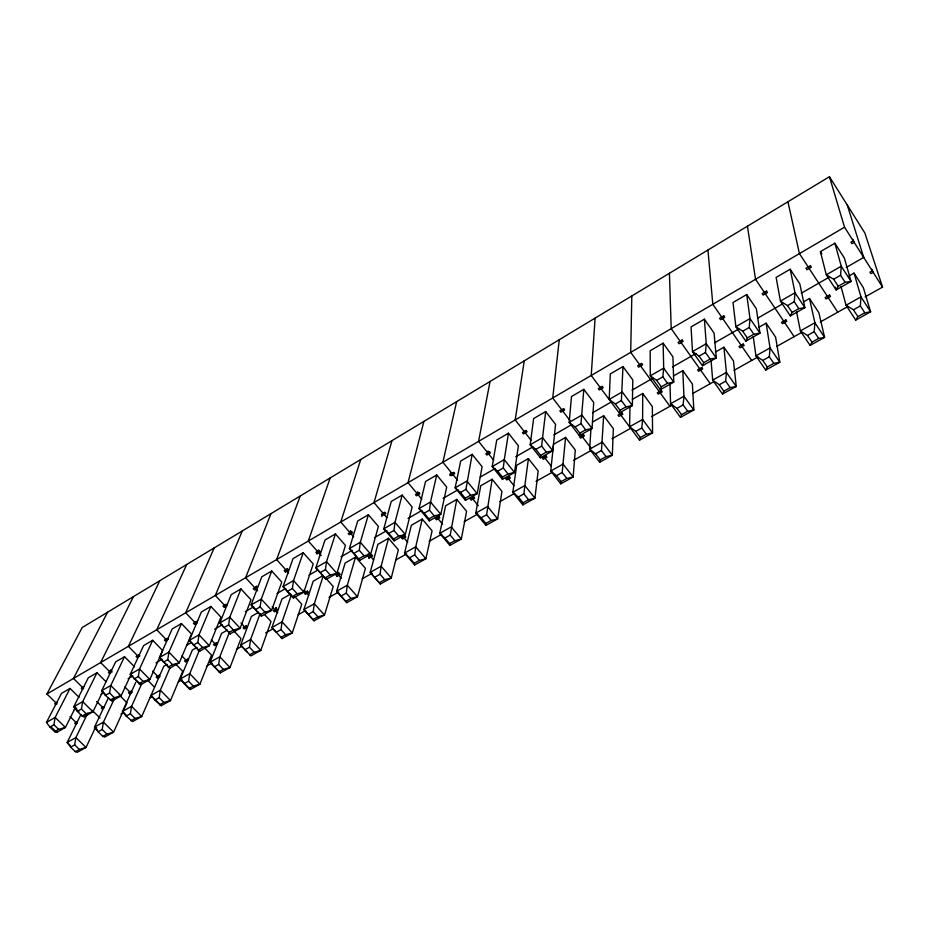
<?xml version="1.0" encoding="UTF-8"?>
<svg xmlns="http://www.w3.org/2000/svg" width="929" height="929" viewBox="0 0 929 929"><rect width="100%" height="100%" fill="white"/><g stroke="black" fill="none" stroke-linecap="round" stroke-linejoin="round"><path stroke-width="1.39" d="M642.717 393.478L642.613 419.467L641.765 428.037L646.352 434.226L652.553 432.891L652.367 406.612L642.717 393.478L632.382 399.365M502.438 479.352L502.45 477.1L497.712 471.189L492.196 466.567L496.725 440.044L508.465 433.216L518.382 445.815L514.503 472.501L502.438 479.352L492.196 466.567L504.273 459.634L508.465 433.216M640.638 366.003L640.65 364.331M595.106 318.101L591.216 375.467L639.535 440.125L640.336 437.571L635.738 431.404L629.583 426.771L629.978 406.472M631.813 295.956L630.698 352.358L669.948 406.287M622.987 366.56L621.362 400.538L626.041 406.844L632.37 405.59L632.788 379.915L622.987 366.56L610.318 373.922L609.192 399.412L615.335 403.987L620.015 410.27L619.329 412.999L632.37 405.59L622.244 391.922L609.192 399.412M620.897 415.286L620.955 413.544M603.653 415.727L601.458 450.553L606.068 456.627L612.327 455.233L613.337 428.606L603.653 415.727L592.574 422.045M601.191 388.845L601.284 387.138M522.876 504.888L523.004 502.798L518.347 496.992L512.796 492.324L516.698 465.278L528.415 458.601L538.17 470.98L534.918 498.199L522.876 504.888L512.796 492.324L524.862 485.553L528.415 458.601M590.983 428.315L589.648 449.195L599.646 462.27L612.327 455.233L602.34 442.065L589.648 449.195L595.594 453.828L600.215 459.878L599.646 462.27M854.018 273.103L863.355 287.676L870.601 311.83L864.794 312.806L860.347 305.92L860.986 296.885L854.018 273.103L849.211 275.843M582.529 437.036L582.657 435.26M835.392 287.154L836.112 289.929L838.202 286.248L833.661 279.246L826.287 274.81L841.256 266.205L851.069 281.441L845.123 282.311L840.582 275.286L841.256 266.205L834.869 243.224L820.412 251.631L826.287 274.81L836.112 289.929L851.069 281.441L844.38 258.065L834.869 243.224M583.842 389.344L580.973 423.612L585.676 429.79L592.052 428.478L593.689 402.443L583.842 389.344L571.498 396.52L569.175 422.381L579.348 435.689L592.052 428.478L581.891 415.089L569.175 422.381L575.097 426.98L579.801 433.123L579.348 435.689M809.484 298.476L818.89 312.736L824.58 337.378L818.681 338.435L814.187 331.699L814.884 322.758L809.484 298.476L803.631 301.809M790.347 315.906L792.123 312.434L787.548 305.595L780.441 301.124L795.003 292.763L804.886 307.662L798.847 308.614L794.272 301.751L795.003 292.763L790.184 269.224L776.121 277.423L780.441 301.124L790.347 315.906L804.886 307.662L799.776 283.751L790.184 269.224M766.135 323.176L775.61 337.146L779.814 362.24L773.822 363.367L769.305 356.782L770.048 347.934L766.135 323.176L758.679 327.414M745.824 341.187L747.311 337.912L742.712 331.212L735.861 326.706L750.017 318.577L759.968 333.151L753.86 334.196L749.25 327.472L750.017 318.577L746.707 294.539L733.016 302.506L735.861 326.706L745.824 341.187L759.968 333.151L756.357 308.753L746.707 294.539M723.912 347.225L733.457 360.905L736.256 386.429L730.182 387.625L725.642 381.18L726.42 372.424L723.912 347.225L715.446 352.045M702.521 365.771L703.729 362.682L699.096 356.132L692.488 351.603L706.261 343.695L716.282 357.955L710.093 359.07L705.459 352.497L706.261 343.695L704.379 319.181L691.037 326.938L692.488 351.603L702.521 365.771L716.282 357.955L714.087 333.105L704.379 319.181M565.564 437.431L562.184 472.501L566.818 478.447L573.135 476.995L575.295 450.054L565.564 437.431L553.556 444.271L550.734 471.038L560.768 483.846L573.135 476.995L563.102 464.094L550.734 471.038L556.471 475.694L561.116 481.617L560.768 483.846M540.399 457.8L540.632 455.396L535.905 449.369L530.18 444.759L533.641 418.561L545.683 411.559L555.565 424.39L552.778 450.774L540.399 457.8L530.18 444.759L542.571 437.652L545.683 411.559M682.792 370.648L692.384 384.049L693.847 409.968L687.715 411.245L683.14 404.916L683.953 396.253L682.792 370.648L673.362 376.024M660.368 389.692L661.309 386.801L656.652 380.379L650.277 375.827L663.689 368.128L673.757 382.098L667.498 383.282L662.841 376.837L663.689 368.128L663.143 343.173L650.161 350.744L650.277 375.827L660.368 389.692L673.757 382.098L672.91 356.817L663.143 343.173M562.742 411.106L562.916 409.375M546.345 452.144L541.63 446.094L542.571 437.652L552.778 450.774L546.345 452.144L540.632 455.396M528.566 499.709L523.91 493.88L524.862 485.553L534.918 498.199L528.566 499.709L523.004 502.798M545.102 458.241L545.3 456.453M559.27 339.724L552.72 397.995L570.197 420.86M508.024 473.929L503.297 468.007L504.273 459.634L514.503 472.501L508.024 473.929L502.45 477.1M485.913 525.408L485.832 523.457L481.176 517.767L475.811 513.087L487.574 506.491L497.665 518.893L491.267 520.437L486.599 514.724L492.161 479.248L480.723 485.762L475.811 513.087L485.913 525.408L497.665 518.893L501.95 491.406L492.161 479.248M465.429 500.359L465.232 498.258L460.482 492.463L455.152 487.83L466.927 481.071L477.192 493.682L470.666 495.169L465.928 489.351L472.164 454.351L482.105 466.706L477.192 493.682L465.429 500.359L455.152 487.83L460.703 461.016L472.164 454.351M449.868 545.428L449.59 543.604L444.91 538.019L439.742 533.339L451.204 526.906L461.33 539.064L454.885 540.666L450.205 535.058L456.789 499.407L466.59 511.333L461.33 539.064L449.868 545.428L439.742 533.339L445.618 505.771L456.789 499.407M414.682 564.96L414.229 563.264L409.538 557.783L404.545 553.092L415.727 546.809L425.877 558.747L419.397 560.396L414.706 554.892L415.727 546.809L422.242 519.079L432.078 530.796L425.877 558.747L414.682 564.96L404.545 553.092L411.338 525.291L422.242 519.079M429.326 520.855L428.943 518.881L424.181 513.203L419.037 508.558L430.522 501.974L440.799 514.341L434.238 515.874L429.488 510.172L430.522 501.974L436.735 474.974L446.698 487.086L440.799 514.341L429.326 520.855L419.037 508.558L425.552 481.477L436.735 474.974M394.105 540.841L393.536 539.006L388.775 533.432L383.793 528.787L394.999 522.353L405.311 534.489L398.715 536.068L393.942 530.471L394.999 522.353L402.152 495.099L412.139 506.99L405.311 534.489L394.105 540.841L383.793 528.787L391.248 501.451L402.152 495.099M380.344 584.027L370.183 572.38L381.111 566.249L391.272 577.966L384.757 579.65L380.066 574.25L381.111 566.249L388.519 538.297L398.355 549.794L391.272 577.966L380.344 584.027L370.183 572.38L377.871 544.371L388.519 538.297M346.819 602.642L336.646 591.204L347.318 585.224L357.479 596.72L350.941 598.45L346.25 593.143L347.318 585.224L355.563 557.075L365.422 568.362L357.479 596.72L346.819 602.642L336.646 591.204L345.158 562.997L355.563 557.075M359.744 560.361L349.42 548.516L360.347 542.246L370.671 554.148L364.04 555.774L359.268 550.293L360.347 542.246L368.395 514.747L378.393 526.429L370.671 554.148L359.744 560.361L349.42 548.516L357.735 520.948L368.395 514.747M314.072 620.816L303.899 609.587L314.316 603.745L324.488 615.033L317.927 616.798L313.224 611.596L314.316 603.745L323.373 575.411L313.201 581.206L303.899 609.587L314.072 620.816L324.488 615.033L333.232 586.501L325.162 577.432M326.195 579.406L315.86 567.782L326.532 561.65L336.867 573.344L330.213 575.005L325.429 569.628L326.532 561.65L335.427 533.943L345.437 545.416L336.867 573.344L326.195 579.406L315.86 567.782L325.011 540.004L335.427 533.943M525.245 432.809L525.489 431.056M293.436 597.997L283.09 586.594L293.518 580.602L303.853 592.087L297.175 593.782L292.391 588.498L293.518 580.602L303.214 552.697L313.236 563.961L303.853 592.087L293.436 597.997L283.09 586.594L293.041 558.608L303.214 552.697M294.598 596.313L301.774 604.233L292.263 632.928L285.679 634.728L280.976 629.618L282.079 621.838L291.439 594.688M261.444 616.159L251.097 604.953L261.27 599.112L271.616 610.376L264.916 612.118L260.132 606.927L261.27 599.112L271.732 571.01L281.766 582.088L271.616 610.376L261.444 616.159L251.097 604.953L261.792 576.804L271.732 571.01M264.73 614.754L271.024 621.571L260.782 650.416L254.174 652.239L249.46 647.223L250.586 639.512L260.178 613.465M234.027 631.163L240.948 638.537L230.009 667.498L223.378 669.356L218.675 664.421L219.813 656.791L229.533 631.917M228.627 624.938L229.777 617.193L240.971 588.928L250.993 599.797L240.123 628.259L230.183 633.903L228.813 632.649L233.4 630.036L240.123 628.259L229.777 617.193L219.836 622.894L224.028 627.563L228.627 624.938L233.4 630.036M508.581 478.934L508.848 477.123M196.994 647.408L192.338 650.056L180.226 679.006L184.186 683.686L188.575 681.236L189.737 673.676L199.48 650.021M193.348 645.086L197.831 642.531L199.003 634.855L210.883 606.428L220.916 617.123L209.35 645.725L199.63 651.252L189.284 640.429L201.384 611.967L210.883 606.428M524.258 360.847L515.189 419.954L531.063 440.253M154.853 700.083L161.205 705.692L170.506 700.536L160.322 690.189L151.021 695.403L154.853 700.083L159.149 697.679L160.322 690.189L170.007 667.754M163.353 662.226L167.743 659.718L168.927 652.112L181.469 623.556L191.502 634.066L179.274 662.807L169.775 668.195L159.428 657.569L172.179 628.968L181.469 623.556M135.785 682.281L122.465 711.44L126.17 716.108L130.362 713.762L131.558 706.33L141.835 683.535M134.031 678.983L138.328 676.533L139.524 668.996L152.693 640.302L162.714 650.637L149.859 679.494L140.569 684.778L130.234 674.326L143.6 645.597L152.693 640.302M108.403 697.876L94.514 727.117L98.102 731.785L102.213 729.497L103.409 722.123L114.139 699.258M124.544 656.687L115.649 661.878L101.691 690.711L105.36 695.356L109.564 692.964L110.772 685.497L124.544 656.687L134.554 666.859M80.962 714.424L67.167 742.468L70.639 747.125L74.657 744.884L75.876 737.58L87.651 713.379M96.988 672.724L88.278 677.798L73.774 706.737L77.328 711.382L81.427 709.036L82.658 701.639L96.988 672.724L105.999 681.735M70.023 688.424L61.488 693.394L46.45 722.414L49.887 727.059L53.905 724.759L55.148 717.432L70.023 688.424L79.023 697.284M488.666 453.991L488.979 452.214L487.98 450.96M472.942 499.128L473.279 497.305M490.047 381.482L478.586 441.38L493.671 460.238M452.98 474.649L453.364 472.861M449.961 475.555L450.565 472.745M438.14 518.846L438.546 517M456.627 401.642L442.878 462.282L457.532 480.223M418.143 494.82L418.596 493.009L417.585 491.801M404.161 538.1L404.626 536.242M423.938 421.36L408.017 482.674L421.801 499.198M384.141 514.503L384.641 512.68M381.784 516.512L382.922 512.413M370.973 556.901L371.495 555.031M368.813 558.445L369.579 555.716M391.992 440.636L373.992 502.589L386.882 517.732M350.918 533.734L351.487 531.899L350.477 530.726M338.551 575.283L339.131 573.39M349.478 534.07L350.326 531.318M336.844 576.549L338.133 572.264M360.731 459.495L340.769 522.028L353.67 536.904M305.536 594.409L306.442 591.692M306.86 593.236L307.487 591.343M317.021 554.114L318.38 550.038M318.473 552.523L319.088 550.665M330.167 477.936L308.312 541.026L321.225 555.635M274.984 611.723L276.436 607.624M275.878 610.794L276.552 608.89M285.702 572.357L286.666 569.686M286.771 570.882L287.444 569.001M300.241 495.993L276.598 559.583L288.605 572.914M245.024 628.805L246.046 626.111L247.079 627.11L244.095 628.805L243.096 627.737L246.08 626.041M246.313 626.041L245.581 627.958L240.983 623.022M255.138 590.043L256.683 586.002M669.995 383.758L670.575 403.767L680.481 417.388L681.538 414.671L687.715 411.245M270.966 513.656L245.616 577.722L257.623 590.821M215.725 645.516L216.724 642.822M225.178 607.485L226.246 604.465M242.295 530.947L215.319 595.454L225.492 606.358M187.786 659.242L186.973 661.169L181.968 655.979M196.669 621.606L195.856 623.51L185.695 612.792L214.227 547.878M195.938 624.404L197.633 620.409M159.463 675.302L158.604 677.241L152.6 671.121M711.068 360.429L712.671 380.135L722.53 394.047L723.842 391.155L730.182 387.625M186.729 564.472L156.722 629.746L166.883 640.29L165.455 641.115L164.433 640.069L167.301 638.409L168.312 639.454M131.639 673.153L121.107 695.821L112.014 700.989L105.36 695.356M112.014 700.989L113.199 698.457M95.13 728.231L86.037 747.427L77.328 752.269L75.33 751.654L70.639 747.125M104.013 706.632L101.331 708.153L102.329 709.141L104.594 706.423M159.8 580.718L128.376 646.34L138.526 656.698M102.736 691.571L92.97 711.788L84.086 716.84L82.089 716.05L77.328 711.382M109.773 671.748L110.702 669.821L111.712 670.831M84.086 716.84L85.317 714.308M133.416 596.639L100.634 662.574L110.783 672.759L109.413 673.56L108.403 672.538L111.143 670.947L112.154 671.969M75.586 707.143L65.448 727.419L56.75 732.354L54.648 731.646L49.887 727.059M107.555 612.234L73.484 678.46L83.622 688.482L82.286 689.26L81.276 688.261L83.958 686.705M753.233 336.484L755.927 355.853L765.717 370.067L767.308 366.99L773.822 363.367M57.041 703.88L46.914 694.009L82.205 627.528L829.434 176.731L864.853 232.982L882.55 287.096L865.131 296.862M796.548 311.9L800.368 330.91L810.088 345.425L811.969 342.162L818.681 338.435M841.035 286.643L846.064 305.258L855.702 320.099L857.897 316.638L864.794 312.806M46.914 694.009L844.542 227.21L829.434 176.731M240.971 588.928L231.251 594.583L219.836 622.894L230.183 633.903M57.343 702.138L54.706 703.659L55.717 704.646M46.45 722.414L55.148 717.432L65.448 727.419L58.666 729.358L54.648 731.646M74.32 709.57L76.759 708.142M101.087 694.242L103.572 692.79M128.086 678.774L132.928 675.975M155.991 662.795L162.18 659.218M186.613 645.249L191.467 642.45M214.576 629.235L222.008 624.95M245.256 611.665L253.756 606.765M277.016 593.48L285.702 588.463M309.043 575.132L317.59 570.209M341.024 556.819L352.265 550.351M374.515 537.636L386.812 530.598M408.04 518.44L421.894 510.462M443.098 498.35L458.032 489.769M480.212 477.1L494.983 468.611M515.723 456.766L532.781 446.954M553.939 434.865L571.428 424.82M592.505 412.79L611.085 402.106M632.022 390.157L652.936 378.138M672.538 366.943L695.949 353.508M714.807 342.731L738.671 329.029M757.472 318.299L782.508 303.922M801.262 293.216L828.749 277.434M846.249 267.459L863.715 257.414M255.429 609.621L260.132 606.927M287.584 591.25L292.391 588.498M320.505 572.438L325.429 569.628M354.228 553.173L359.268 550.293M388.775 533.432L393.942 530.471M424.181 513.203L429.488 510.172M460.482 492.463L465.928 489.351M497.712 471.189L503.297 468.007M535.905 449.369L541.63 446.094M575.097 426.98L580.973 423.612M615.335 403.987L621.362 400.538M656.652 380.379L662.841 376.837M699.096 356.132L705.459 352.497M742.712 331.212L749.25 327.472M787.548 305.595L794.272 301.751M833.661 279.246L840.582 275.286M167.174 664.398L163.759 666.337L141.731 716.503L132.638 721.554L126.17 716.108M227.5 630.025L221.555 633.415L210.093 662.249L220.289 672.898L230.009 667.498L219.813 656.791L210.093 662.249L220.289 672.898M258.715 612.246L251.422 616.403L240.646 645.098L250.83 655.932L260.782 650.416L250.586 639.512L240.646 645.098L247.126 651.995M290.661 594.049L281.963 598.996L271.907 627.551L282.091 638.583L292.263 632.928L282.079 621.838L271.907 627.551L276.273 632.243L280.976 629.618M82.089 716.05L86.2 713.716L92.97 711.788L82.658 701.639L73.774 706.737L78.93 711.788M110.133 700.106L114.337 697.714L121.107 695.821L110.772 685.497L101.691 690.711L105.441 694.451M138.816 683.802L143.101 681.363L149.859 679.494L139.524 668.996L130.234 674.326L132.115 676.231M168.137 667.138L172.515 664.641L179.274 662.807L168.927 652.112L159.428 657.569L169.775 668.195M198.121 650.091L202.615 647.536L209.35 645.725L199.003 634.855L189.284 640.429L199.63 651.252M260.213 614.789L264.916 612.118M292.368 596.523L297.175 593.782M325.278 577.803L330.213 575.005M359 558.643L364.04 555.774M393.536 539.006L398.715 536.068M428.943 518.881L434.238 515.874M465.232 498.258L470.666 495.169M579.801 433.123L585.676 429.79M620.015 410.27L626.041 406.844M661.309 386.801L667.498 383.282M703.729 362.682L710.093 359.07M747.311 337.912L753.86 334.196M792.123 312.434L798.847 308.614M838.202 286.248L845.123 282.311M77.374 721.74L74.75 723.226L75.737 724.202M276.412 608.832L273.347 610.574L274.345 611.665L277.411 609.923L275.565 607.798M629.583 426.771L642.613 419.467L652.553 432.891L639.535 440.125M94.235 729.044L96.651 727.697M121.014 714.041L123.476 712.648M149.615 698.004L152.135 696.587M178.414 681.851L182.119 679.784M206.993 665.826L212.044 663.004M237.011 648.999L241.946 646.236M265.624 632.963L273.196 628.712M298.209 614.696L305.641 610.527M328.982 597.44L338.737 591.97M362.194 578.825L372.169 573.228M395.638 560.071L406.693 553.87M429.163 541.282L441.739 534.221M464.175 521.645L477.831 513.992M499.988 501.567L514.724 493.299M536.033 481.361L552.383 472.199M573.599 460.296L591.053 450.519M612.083 438.72L630.628 428.327M651.519 416.622L672.468 404.87M692.628 393.571L714.029 381.564M734.096 370.323L757.901 356.98M776.644 346.471L801.611 332.477M820.295 321.991L847.701 306.628M214.181 666.929L218.675 664.421M244.873 649.789L249.46 647.223M308.416 614.278L313.224 611.596M341.326 595.895L346.25 593.143M375.014 577.072L380.066 574.25M409.538 557.783L414.706 554.892M444.91 538.019L450.205 535.058M481.176 517.767L486.599 514.724M518.347 496.992L523.91 493.88M556.471 475.694L562.184 472.501M595.594 453.828L601.458 450.553M635.738 431.404L641.765 428.037M680.481 417.388L693.847 409.968L683.953 396.253L670.575 403.767L676.962 408.377L683.14 404.916M722.53 394.047L736.256 386.429L726.42 372.424L712.671 380.135L719.29 384.722L725.642 381.18M765.717 370.067L779.814 362.24L770.048 347.934L755.927 355.853L762.779 360.417L769.305 356.782M810.088 345.425L824.58 337.378L814.884 322.758L800.368 330.91L807.487 335.45L814.187 331.699M855.702 320.099L870.601 311.83L860.986 296.885L846.064 305.258L853.449 309.763L860.347 305.92M75.33 751.654L79.36 749.424L86.037 747.427L75.876 737.58L67.167 742.468L70.221 745.406M98.102 731.785L102.805 736.383L106.905 734.107L113.582 732.133L126.983 702.765L119.098 694.88M130.873 720.788L135.065 718.454L141.731 716.503L131.558 706.33L122.465 711.44L126.53 715.481M159.556 704.832L163.852 702.452L170.506 700.536L182.734 671.342L175.825 664.212M184.186 683.686L188.889 688.528L193.278 686.09L199.921 684.197L211.522 655.119L204.601 647.861M218.896 671.853L223.378 669.356M249.576 654.794L254.174 652.239M285.679 634.728L280.976 637.34L282.091 638.583M313.119 619.469L317.927 616.798M346.018 601.179L350.941 598.45M379.717 582.448L384.757 579.65M414.229 563.264L419.397 560.396M449.59 543.604L454.885 540.666M485.832 523.457L491.267 520.437M561.116 481.617L566.818 478.447M600.215 459.878L606.068 456.627M640.336 437.571L646.352 434.226M190.422 689.481L199.921 684.197L189.737 673.676L180.226 679.006L190.422 689.481L188.889 688.528M102.805 736.383L104.687 737.08L113.582 732.133L103.409 722.123L94.514 727.117L97.568 730.113M53.905 724.759L58.666 729.358M74.657 744.884L79.36 749.424M51.606 727.384L56.75 732.354M70.07 716.642L77.061 723.459M81.427 709.036L86.2 713.716M102.213 729.497L106.905 734.107M92.099 710.232L99.984 717.989M96.674 701.453L103.665 708.374M109.564 692.964L114.337 697.714M130.362 713.762L135.065 718.454M124.846 686.949L130.85 692.976M138.328 676.533L143.101 681.363M159.149 697.679L163.852 702.452M135.878 680.028L140.569 684.778M151.021 695.403L161.205 705.692M147.653 680.214L154.562 687.228M167.743 659.718L172.515 664.641M188.575 681.236L193.278 686.09M197.831 642.531L202.615 647.536M211.347 639.895L215.958 644.749M272.174 606.753L277.69 612.768M304.062 590.124L308.672 595.245M337.552 574.157L341.257 578.337M368.186 553.684L373.679 560.024M403.174 536.927L407.773 542.327M437.153 517.662L442.634 524.235M471.944 497.921L478.319 505.713M507.594 477.703L513.946 485.646M544.115 456.987L551.338 466.219M581.542 435.747L590.67 447.685M676.962 408.377L681.538 414.671M710.267 383.677L671.214 328.645L669.414 273.277M719.29 384.722L723.842 391.155M751.654 360.475L712.822 304.294L707.933 250.029M762.779 360.417L767.308 366.99M794.132 336.67L755.544 279.292L747.427 226.212M807.487 335.45L811.969 342.162M837.749 312.214L799.439 253.605L787.908 201.779M853.449 309.763L857.897 316.638M820.412 251.631L821.875 253.907M844.542 227.21L882.55 287.096M847.283 205.088L863.726 257.438M827.902 296.165L828.296 297.768M808.787 266.89L809.147 268.446M784.32 320.888L784.61 322.526M765.055 292.229L765.322 293.819M741.865 344.961L742.074 346.622M722.495 316.894L722.657 318.519M700.524 368.407L700.64 370.102M681.038 340.92L681.108 342.569M660.229 391.26L660.264 392.99M138.92 654.852L136.11 656.478L137.132 657.511L139.931 655.886L138.92 654.852M196.309 621.594L193.383 623.289L194.393 624.358L197.331 622.662L196.309 621.594M225.968 604.396L222.972 606.138L223.994 607.218L226.99 605.487L225.968 604.396M256.299 586.826L253.234 588.603L254.256 589.706L257.31 587.929L256.299 586.826M287.328 568.838L284.193 570.661L285.203 571.788L288.338 569.965L287.328 568.838M319.065 550.444L315.86 552.302L316.87 553.452L320.075 551.594L319.065 550.444M351.557 531.62L348.27 533.525L349.281 534.686L352.567 532.781L351.557 531.62M384.803 512.343L381.447 514.294L382.458 515.479L385.814 513.528L384.803 512.343M418.863 492.614L415.414 494.6L416.424 495.807L419.873 493.822L418.863 492.614M453.735 472.396L450.217 474.44L451.215 475.671L454.745 473.627L453.735 472.396M489.478 451.68L485.855 453.782L486.866 455.036L490.477 452.946L489.478 451.68M526.093 430.452L522.388 432.6L523.399 433.878L527.103 431.741L526.093 430.452M563.648 408.702L559.85 410.897L560.849 412.197L564.646 410.003L563.648 408.702M602.143 386.383L598.253 388.636L599.251 389.971L603.142 387.718L602.143 386.383M641.649 363.494L637.654 365.805L638.641 367.164L642.636 364.853L641.649 363.494M682.176 340.002L678.077 342.371L679.064 343.765L683.163 341.384L682.176 340.002M723.784 315.883L719.58 318.322L720.556 319.739L724.759 317.3L723.784 315.883M766.506 291.125L762.186 293.622L763.162 295.074L767.482 292.565L766.506 291.125M810.402 265.682L805.954 268.26L806.929 269.735L811.365 267.169L810.402 265.682M853.217 240.866L850.929 242.19L851.893 243.7L854.181 242.376L852.752 239.357L853.217 240.866M131.221 691.199L128.481 692.755L129.479 693.754L132.22 692.198L131.221 691.199M159.01 675.429L156.211 677.02L157.21 678.042L160.009 676.451L159.01 675.429M187.403 659.323L184.546 660.949L185.533 661.982L188.401 660.356L187.403 659.323M216.422 642.868L213.496 644.529L214.494 645.574L217.421 643.913L216.422 642.868M307.429 591.239L304.294 593.016L305.293 594.13L308.428 592.354L307.429 591.239M339.155 573.239L335.95 575.063L336.948 576.189L340.153 574.377L339.155 573.239M371.623 554.822L368.348 556.692L369.336 557.83L372.622 555.972L371.623 554.822M404.847 535.975L401.491 537.879L402.489 539.052L405.845 537.148L404.847 535.975M438.871 516.687L435.434 518.626L436.421 519.822L439.858 517.871L438.871 516.687M473.709 496.922L470.19 498.919L471.177 500.127L474.696 498.13L473.709 496.922M509.394 476.682L505.782 478.725L506.781 479.956L510.381 477.912L509.394 476.682M545.962 455.93L542.269 458.032L543.244 459.286L546.949 457.196L545.962 455.93M583.447 434.679L579.65 436.827L580.637 438.105L584.422 435.956L583.447 434.679M621.873 412.871L617.982 415.077L618.958 416.389L622.848 414.183L621.873 412.871M661.285 390.517L657.291 392.781L658.266 394.117L662.249 391.852L661.285 390.517M701.72 367.582L697.621 369.905L698.596 371.263L702.684 368.952L701.72 367.582M743.212 344.044L739.019 346.424L739.972 347.818L744.175 345.437L743.212 344.044M785.818 319.878L781.498 322.328L782.462 323.745L786.77 321.295L785.818 319.878M829.562 295.062L825.138 297.57L826.09 299.022L830.514 296.514L829.562 295.062M872.238 270.85L869.962 272.139L870.914 273.625L873.179 272.336L871.739 269.282L872.238 270.85"/></g></svg>
